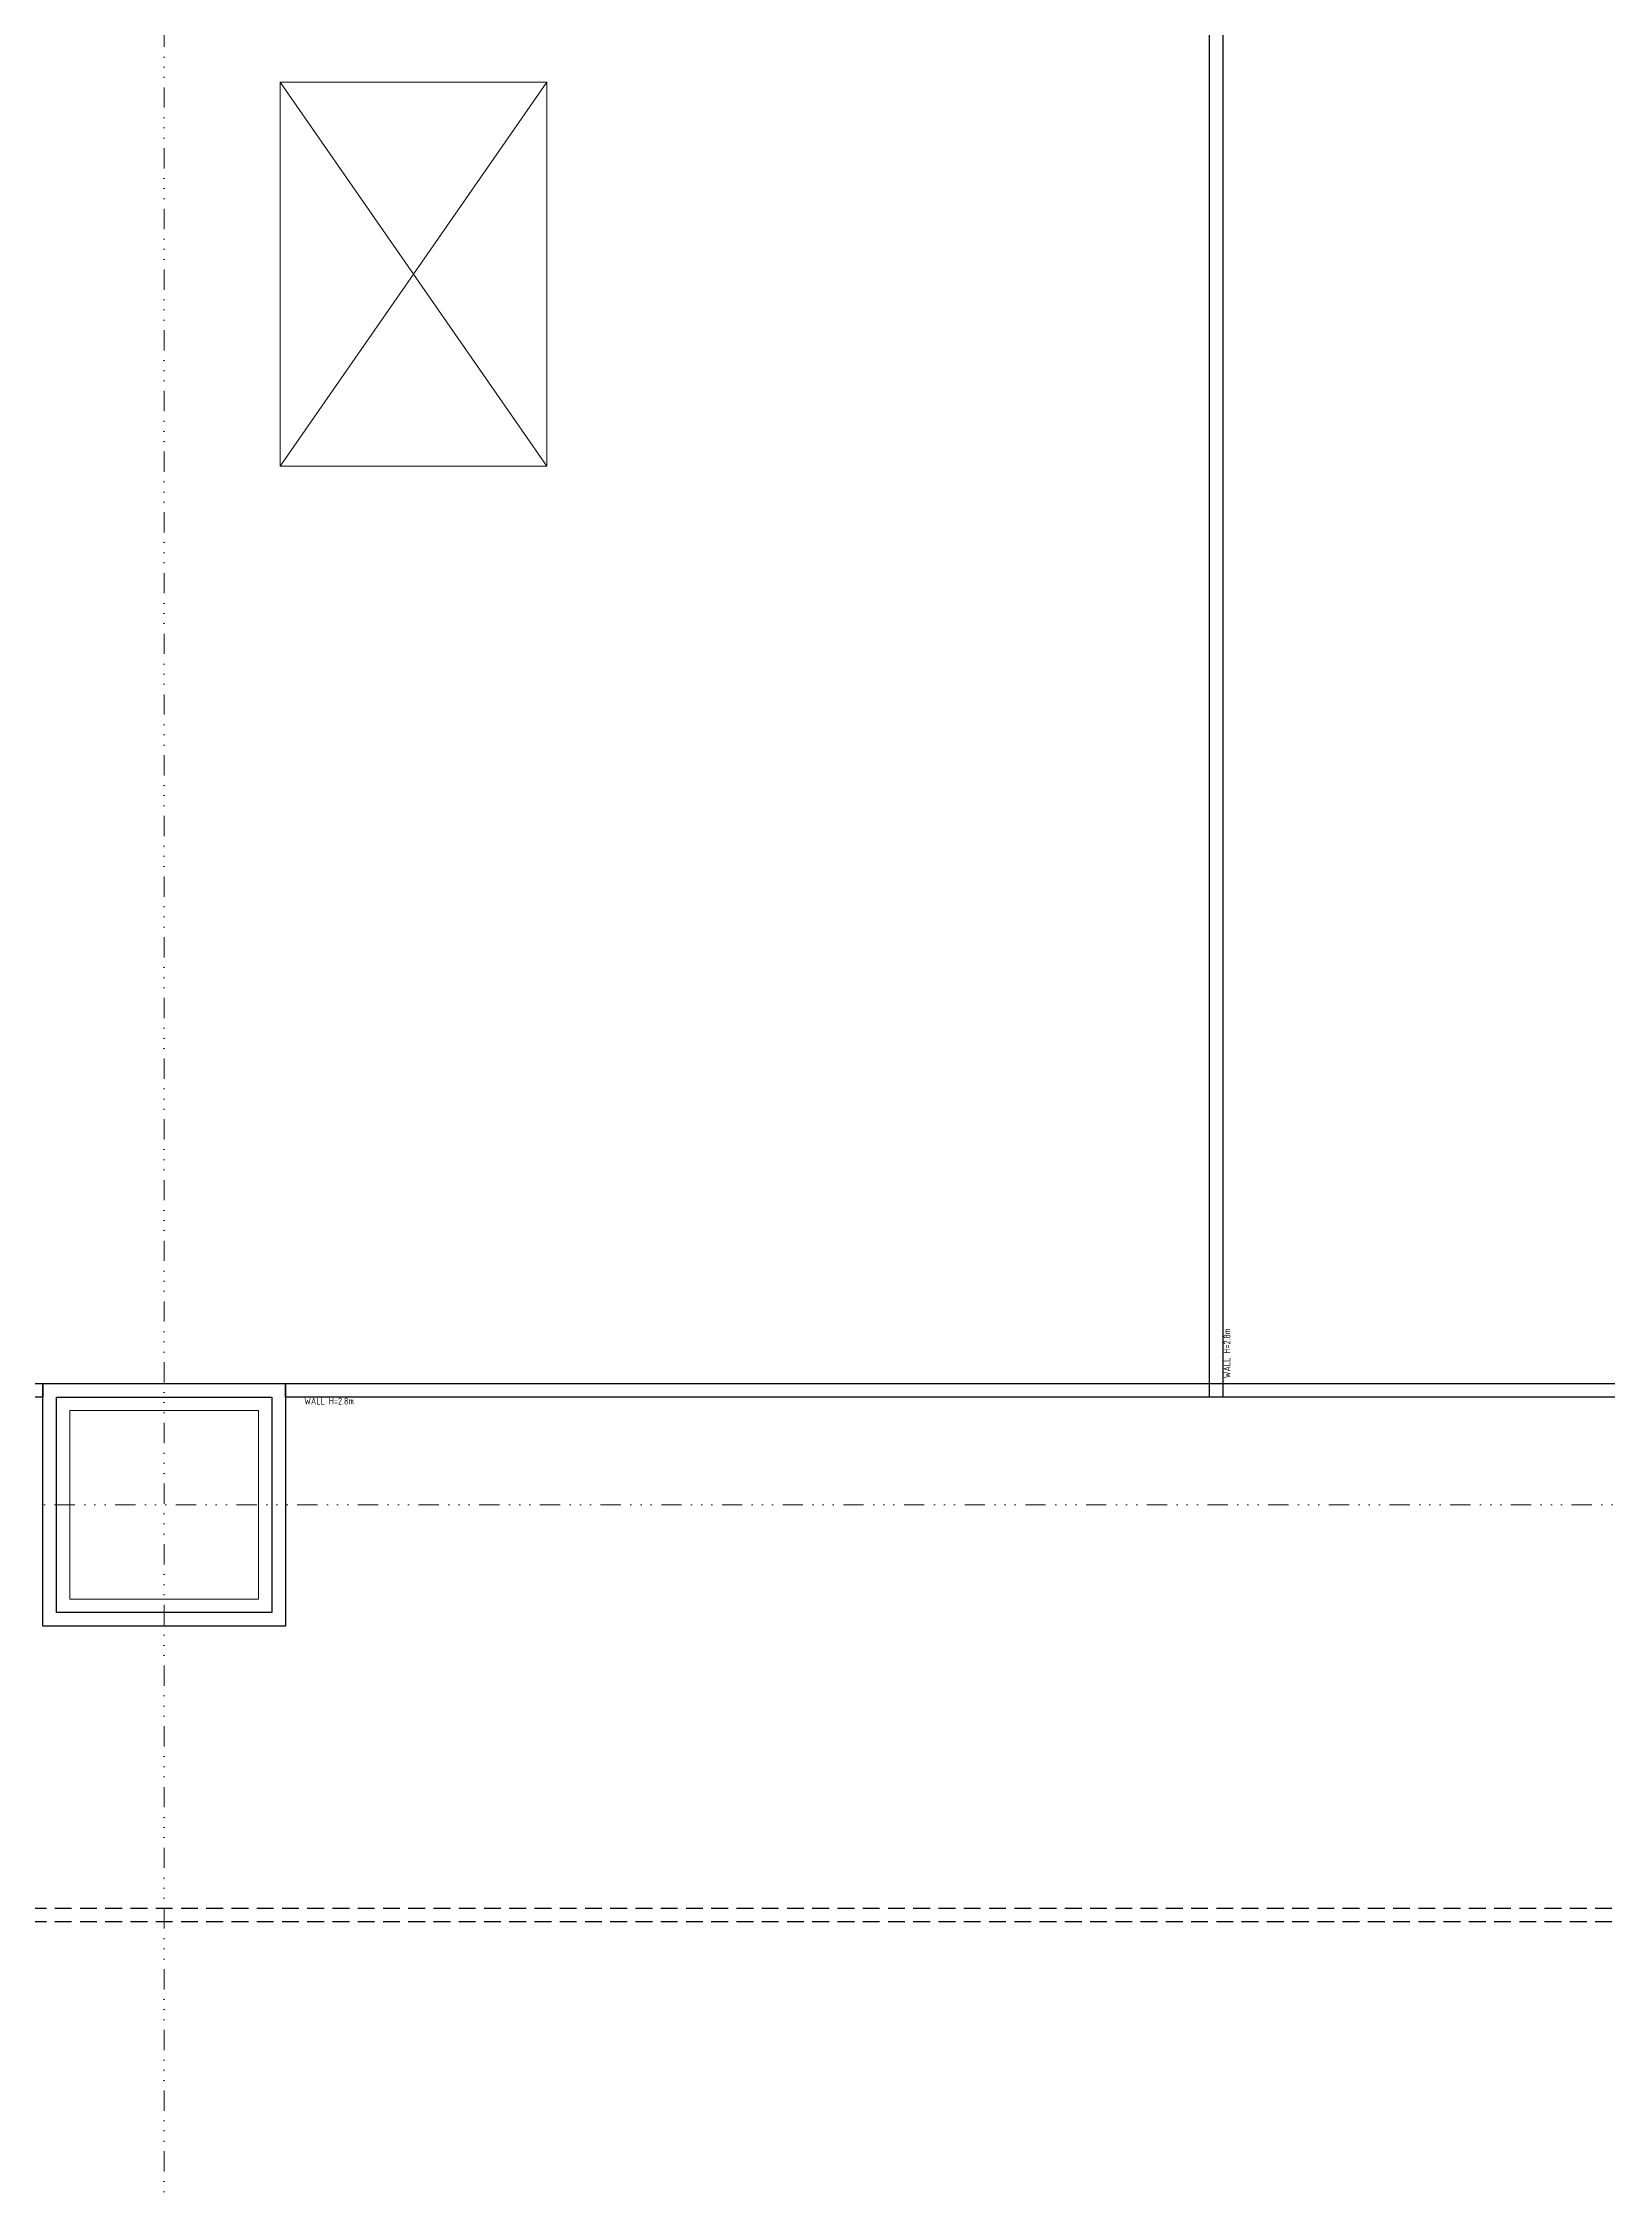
# Model space of a CAD drawing. Extents: x -32000 to 384674, y -29000 to 131250.
# Drawn here: x 209550 to 215357, y 72446 to 80426 of the extents above; entities that cross this region are included whole.
import ezdxf
from ezdxf.enums import TextEntityAlignment as Align

# ---------------------------------------------------------------- set-up
doc = ezdxf.new("R2010")
doc.units = 0
doc.header["$LTSCALE"] = 250
doc.linetypes.add('H12PL3$0$JJP_三點線', pattern=[0.9, 0.3, -0.15, 0, -0.15, 0, -0.15, 0, -0.15])
doc.linetypes.add('XFDP30$0$HIDDEN2', pattern=[0.1875, 0.125, -0.0625])
for name, color, linetype in [('H12PL3$0$S-COL', 252, 'Continuous'), ('H12PL3$0$S-GRID', 252, 'Continuous'), ('H12PL3$0$S-SLAB-SHOW', 252, 'Continuous'), ('XFDP30$0$A-W-P1S (50K)', 2, 'Continuous'), ('XFDP30$0$A-W-P1S (50K_Temporary)', 2, 'XFDP30$0$HIDDEN2'), ('XFDP30$0$A-W-P2D_H-2.8m (50K)', 2, 'Continuous')]:
    doc.layers.add(name, color=color, linetype=linetype)
doc.styles.add('XFDP30$0$AA-TXT', font='isocp.shx', dxfattribs={"width": 0.8, "bigfont": 'china.shx'})

# ---------------------------------------------------------------- blocks, each defined once
blk = doc.blocks.new('*U183')
blk.add_lwpolyline([(0, 0), (0, 11.575), (0.05, 11.575), (0.05, 0)], close=True)
at = {"color": 15, "style": 'XFDP30$0$AA-TXT', "width": 0.8}
for tag, p in [('編號', (0.035, 0.07)), ('高度', (0.065, 0.07))]:
    blk.add_attdef(tag, text='', height=0.025, rotation=90, dxfattribs=at).set_placement(p, align=Align.MIDDLE_LEFT)
blk = doc.blocks.new('*U184')
blk.add_lwpolyline([(0, 0), (0, 7.5), (0.05, 7.5), (0.05, 0)], close=True)
at = {"color": 15, "style": 'XFDP30$0$AA-TXT', "width": 0.8}
for tag, p in [('編號', (0.035, 0.07)), ('高度', (0.065, 0.07))]:
    blk.add_attdef(tag, text='', height=0.025, rotation=90, dxfattribs=at).set_placement(p, align=Align.MIDDLE_LEFT)
blk = doc.blocks.new('XFDP30')
at = {"layer": 'XFDP30$0$A-W-P1S (50K)'}
for p, q in [((209550, 75450), (210450, 75450)), ((209550, 74550), (209550, 75450)), ((210450, 75450), (210450, 74550)), ((209600, 75400), (210400, 75400)), ((209600, 74600), (209600, 75400)), ((210400, 75400), (210400, 74600)), ((210450, 74550), (209550, 74550)), ((210400, 74600), (209600, 74600))]:
    blk.add_line(p, q, dxfattribs=at)
at = {"layer": 'XFDP30$0$A-W-P1S (50K_Temporary)', "ltscale": 2}
for p, q in [((192625, 73503.2, 0), (236742.2, 73503.2, 0)), ((192625, 73453.2, 0), (236742.2, 73453.2))]:
    blk.add_line(p, q, dxfattribs=at)
at = {"layer": 'XFDP30$0$A-W-P2D_H-2.8m (50K)'}
ref = blk.add_blockref('*U183', (213880.8, 75400), dxfattribs=dict(at, xscale=1000, yscale=1000, zscale=1000))
ref.add_attrib('高度', 'WALL H=2.8m', dxfattribs={"layer": '0', "color": 15, "height": 25, "rotation": 90, "style": 'XFDP30$0$AA-TXT', "width": 0.8}).set_placement((213945.8, 75470), align=Align.MIDDLE_LEFT)
ref = blk.add_blockref('*U184', (202050, 75450), dxfattribs=dict(at, xscale=1000, yscale=1000, zscale=1000, rotation=270))
ref.add_attrib('高度', 'WALL H=2.8m', dxfattribs={"layer": '0', "color": 15, "height": 25, "style": 'XFDP30$0$AA-TXT', "width": 0.8}).set_placement((202120, 75385), align=Align.MIDDLE_LEFT)
ref = blk.add_blockref('*U184', (210450, 75450), dxfattribs=dict(at, xscale=1000, yscale=1000, zscale=1000, rotation=270))
ref.add_attrib('高度', 'WALL H=2.8m', dxfattribs={"layer": '0', "color": 15, "height": 25, "style": 'XFDP30$0$AA-TXT', "width": 0.8}).set_placement((210520, 75385), align=Align.MIDDLE_LEFT)
blk = doc.blocks.new('H12PL3')
at = {"layer": 'H12PL3$0$S-COL', "lineweight": 0, "flags": 128}
blk.add_lwpolyline([(209650, 74650), (210350, 74650), (210350, 75350), (209650, 75350)], close=True, dxfattribs=at)
at = {"layer": 'H12PL3$0$S-GRID', "linetype": 'H12PL3$0$JJP_三點線', "lineweight": 0}
for p, q in [((210000, 128250), (210000, -28000)), ((-29000, 75000), (289600, 75000))]:
    blk.add_line(p, q, dxfattribs=at)
at = {"layer": 'H12PL3$0$S-SLAB-SHOW', "lineweight": 0}
blk.add_lwpolyline([(210430.79, 80280.63), (211420.79, 80280.63), (211420.79, 78855.63), (210430.79, 78855.63)], close=True, dxfattribs=at)
for points in [[(210430.79, 80280.63), (211420.79, 78855.63)], [(211420.79, 80280.63), (210430.79, 78855.63)]]:
    blk.add_lwpolyline(points, dxfattribs=at)
blk.add_blockref('XFDP30', (0, 0))

msp = doc.modelspace()

# ---------------------------------------------------------------- block references
msp.add_blockref('H12PL3', (0, 0))

doc.saveas('drawing.dxf')
